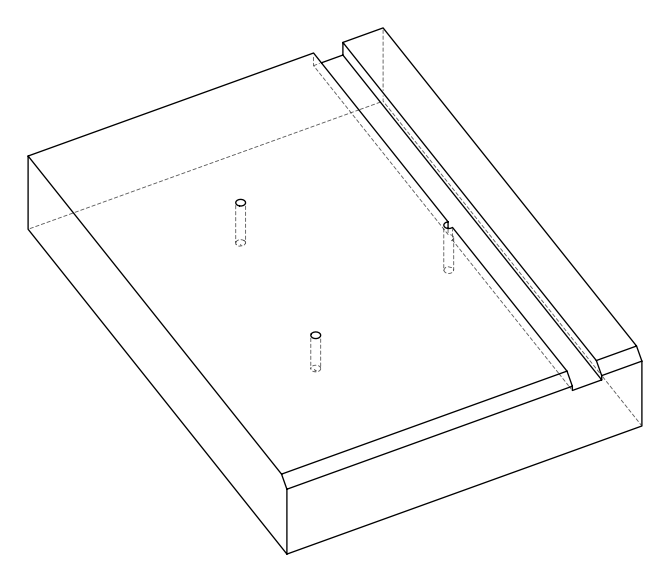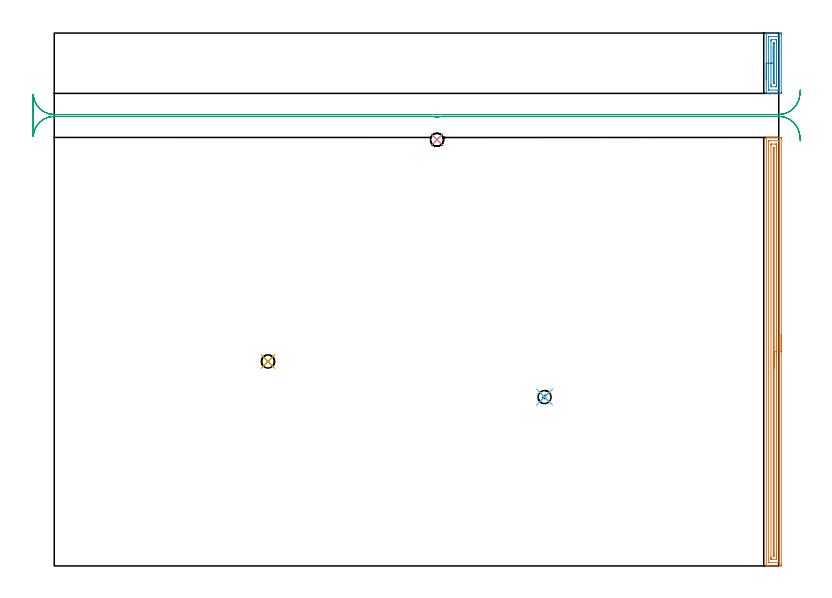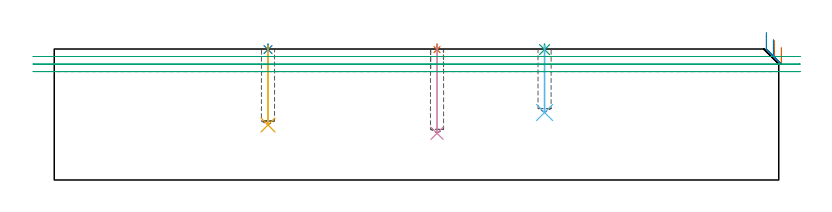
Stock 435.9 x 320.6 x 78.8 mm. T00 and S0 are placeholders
(PLAN: 9 operations, 3 tool changes, 16.3 min)
(1 SPOT_DRILL | STEP1POCKET | NXT0321_9005460120000 | 0.03 min | 0 mm3)
(2 SPOT_DRILL_1 | STEP1POCKET_1 | NXT0321_9005460120000 | 0.03 min | 0 mm3)
(3 SPOT_DRILL_2 | STEP1POCKET_2 | NXT0321_9005460120000 | 0.03 min | 0 mm3)
(4 DRILL_BLIND_HOLE_INTO_CENTER | STEP1POCKET | UGT0301_198 | 0.21 min | 2387 mm3)
(5 DRILL_BLIND_HOLE_INTO_CENTER_1 | STEP1POCKET_1 | UGT0301_198 | 0.19 min | 2142 mm3)
(6 DRILL_BLIND_HOLE_INTO_CENTER_2 | STEP1POCKET_2 | UGT0301_198 | 0.16 min | 1779 mm3)
(7 AREA_MILL | FG_CHAMFER_SURFACE | UGT0205_001 | 8.42 min | 10662 mm3)
(8 AREA_MILL_1 | FG_CHAMFER_SURFACE_1 | UGT0205_001 | 1.33 min | 1691 mm3)
(9 MILL_RECTANGULAR_SLOT | SLOT_RECTANGULAR | UGT0201_109 | Follow Part, ap 6.35, ae 75% | 5.91 min | 156482 mm3)
(TOOL NXT0321_9005460120000 | NC Spot Drill, 142deg, 12mm, Carbide, Uncoated | D12 PA142 FL30 Z2)
(TOOL UGT0301_198 | Twist Drill 7.9 mm | D7.9 PA118 FL73 Z2)
(TOOL UGT0205_001 | Chamfer Mill 20 x 3 x 45 deg. | D20 FL50 Z2)
(TOOL UGT0201_109 | End Mill 25.4 mm | D25.4 FL25 Z2)
(OP 1 SPOT_DRILL)
G17 G21 G94 G90
T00 M6
G54
G17 G0 G90 X230.3 Y256.4 S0 M3
G43 Z88.8 H0
G94 G81 G98 Z78.46 F250. R81.8
G80
M5
M2
(OP 2 SPOT_DRILL_1)
G17 G21 G94 G90
T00 M6
G54
G17 G0 G90 X128.6 Y123. S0 M3
G43 Z88.8 H0
G94 G81 G98 Z78.46 F250. R81.8
G80
M5
M2
(OP 3 SPOT_DRILL_2)
G17 G21 G94 G90
T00 M6
G54
G17 G0 G90 X295. Y101.6 S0 M3
G43 Z88.8 H0
G94 G81 G98 Z78.46 F250. R81.8
G80
M5
M2
(OP 4 DRILL_BLIND_HOLE_INTO_CENTER)
G17 G21 G94 G90
T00 M6
G54
G17 G0 G90 X230.3 Y256.4 S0 M3
G43 Z88.8 H0
G94 G81 G98 Z28.1 F250. R80.8
G80
M5
M2
(OP 5 DRILL_BLIND_HOLE_INTO_CENTER_1)
G17 G21 G94 G90
T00 M6
G54
G17 G0 G90 X128.6 Y123. S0 M3
G43 Z88.8 H0
G94 G81 G98 Z33.1 F250. R80.8
G80
M5
M2
(OP 6 DRILL_BLIND_HOLE_INTO_CENTER_2)
G17 G21 G94 G90
T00 M6
G54
G17 G0 G90 X295. Y101.6 S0 M3
G43 Z88.8 H0
G94 G81 G98 Z40.6 F250. R80.8
G80
M5
M2
(OP 7 AREA_MILL)
G17 G21 G94 G90
T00 M6
G54
G17 G0 G90 X437.4 Y138.9 S1061 M3
G43 Z88.8 H0
Z79.8
G94 G1 Y138.862 Z78.928 F250.
Y138.748 Z78.063
Y138.559 Z77.212
Y138.297 Z76.38
Y137.963 Z75.574
Y137.56 Z74.8
Y137.092 Z74.064
Y136.56 Z73.372
Y135.971 Z72.729
Y135.328 Z72.14
Y134.636 Z71.608
Y133.9 Z71.14
Y133.126 Z70.737
Y132.32 Z70.403
Y131.488 Z70.141
Y130.636 Z69.952
Y129.772 Z69.838
Y128.9 Z69.8
Y1.001
X437.399 Y0.626 Z69.801
X437.395 Y0.113 Z69.803
X437.392 Y0.009 Z69.806
X436.887 Y0. Z70.311
X431.571 Z75.623
X430.154 Z77.043
X429.799 Z77.396
X429.091 Z78.109
X428.811 Z78.389
X428.428 Z78.763
X428.403 Y0.009 Z78.788
X428.4 Y0.179 Z78.8
Y257.621
X428.403 Y257.791 Z78.788
X428.428 Y257.8 Z78.763
X428.811 Z78.389
X429.091 Z78.109
X429.799 Z77.396
X431.04 Z76.157
X432.457 Z74.738
X436.621 Z70.577
X436.887 Y257.797 Z70.311
X437.392 Y257.791 Z69.806
X437.395 Y257.687 Z69.803
X437.399 Y257.174 Z69.801
X437.4 Y256.656 Z69.8
Y128.9
X435.986 Z71.214
X435.985 Y2.194 Z71.215
X435.984 Y2.084 Z71.216
X435.982 Y2.03 Z71.218
X435.98 Y2.011 Z71.22
X435.934 Y2.009 Z71.266
X435.523 Y2.001 Z71.677
X430.209 Z76.991
X429.95 Y2.005 Z77.25
X429.832 Y2.01 Z77.368
X429.821 Y2.016 Z77.379
X429.818 Y2.036 Z77.382
X429.815 Y2.087 Z77.385
X429.814 Y2.191 Z77.386
Y2.399
X429.815 Y255.606 Z77.385
X429.816 Y255.716 Z77.384
X429.818 Y255.77 Z77.382
X429.82 Y255.789 Z77.38
X429.866 Y255.791 Z77.334
X430.277 Y255.799 Z76.923
X435.591 Z71.609
X435.851 Y255.795 Z71.349
X435.969 Y255.79 Z71.231
X435.979 Y255.784 Z71.221
X435.982 Y255.764 Z71.218
X435.985 Y255.713 Z71.215
X435.986 Y255.609 Z71.214
Y255.401
Y128.9
X434.572 Z72.628
X434.571 Y4.75 Z72.629
X434.569 Y4.201 Z72.631
X434.566 Y4.03 Z72.634
X434.565 Y4.015 Z72.635
X434.547 Y4.01 Z72.653
X434.495 Y4.004 Z72.705
X434.428 Y4.001 Z72.772
X431.77 Y4. Z75.43
X431.571 Y4.002 Z75.629
X431.372 Y4.006 Z75.828
X431.245 Y4.01 Z75.955
X431.235 Y4.087 Z75.965
X431.233 Y4.201 Z75.967
X431.23 Y4.546 Z75.97
X431.229 Y5.095 Z75.971
X431.228 Y5.441 Z75.972
X431.229 Y253.05 Z75.971
X431.231 Y253.599 Z75.969
X431.234 Y253.77 Z75.966
X431.235 Y253.785 Z75.965
X431.253 Y253.79 Z75.947
X431.305 Y253.796 Z75.895
X431.372 Y253.799 Z75.828
X434.03 Y253.8 Z73.17
X434.229 Y253.798 Z72.971
X434.428 Y253.794 Z72.772
X434.555 Y253.79 Z72.645
X434.565 Y253.713 Z72.635
X434.567 Y253.599 Z72.633
X434.57 Y253.254 Z72.63
X434.571 Y252.705 Z72.629
X434.572 Y252.359 Z72.628
Y128.9
X433.157 Z74.043
Y6.177
X433.156 Y6.09 Z74.044
X433.152 Y6.022 Z74.048
X433.15 Y6.01 Z74.05
X433.142 Y6.006 Z74.058
X433.116 Y6.003 Z74.084
X432.9 Y6.001 Z74.3
X432.684 Y6.003 Z74.516
X432.658 Y6.006 Z74.542
X432.65 Y6.01 Z74.55
X432.648 Y6.022 Z74.552
X432.644 Y6.09 Z74.556
X432.643 Y6.176 Z74.557
Y251.623
X432.644 Y251.71 Z74.556
X432.648 Y251.778 Z74.552
X432.65 Y251.79 Z74.55
X432.658 Y251.794 Z74.542
X432.684 Y251.797 Z74.516
X432.9 Y251.799 Z74.3
X433.116 Y251.797 Z74.084
X433.142 Y251.794 Z74.058
X433.15 Y251.79 Z74.05
X433.152 Y251.778 Z74.048
X433.156 Y251.71 Z74.044
X433.157 Y251.624 Z74.043
Y128.9
Y128.028 Z74.081
Y127.164 Z74.195
Y126.312 Z74.383
Y125.48 Z74.646
Y124.674 Z74.98
Y123.9 Z75.382
Y123.164 Z75.851
Y122.472 Z76.382
Y121.829 Z76.972
Y121.24 Z77.615
Y120.708 Z78.307
Y120.24 Z79.043
Y119.837 Z79.816
Y119.503 Z80.622
Y119.241 Z81.454
Y119.052 Z82.306
Y118.938 Z83.171
Y118.9 Z84.043
G0 Z88.8
M5
M2
(OP 8 AREA_MILL_1)
G17 G21 G94 G90
T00 M6
G54
G17 G0 G90 X428.4 Y292.45 S1061 M3
G43 Z88.8 H0
G94 G1 Y292.488 Z87.928 F250.
Y292.602 Z87.063
Y292.791 Z86.212
Y293.053 Z85.38
Y293.387 Z84.574
Y293.79 Z83.8
Y294.259 Z83.064
Y294.79 Z82.372
Y295.379 Z81.729
Y296.022 Z81.139
Y296.714 Z80.608
Y297.45 Z80.14
Y298.224 Z79.737
Y299.03 Z79.403
Y299.862 Z79.141
Y300.714 Z78.952
Y301.578 Z78.838
Y302.45 Z78.8
Y320.562
X428.405 Y320.59 Z78.793
X428.489 Y320.6 Z78.709
X432.534 Z74.665
X433.343 Z73.85
X436.887 Z70.309
X437.365 Y320.598 Z69.83
X437.391 Y320.593 Z69.805
X437.397 Y320.12 Z69.803
X437.4 Y319.608 Z69.8
Y285.151
X437.398 Y284.78 Z69.802
X437.391 Y284.307 Z69.805
X437.365 Y284.302 Z69.83
X436.887 Y284.3 Z70.309
X436.482 Z70.714
X433.343 Z73.85
X432.534 Z74.665
X432.457 Z74.742
X428.487 Y284.301 Z78.711
X428.405 Y284.31 Z78.793
X428.4 Y284.338 Z78.8
Y302.45
X429.814 Z77.386
Y318.353
X429.819 Y318.569 Z77.381
X429.82 Y318.588 Z77.38
X429.893 Y318.594 Z77.307
X430.025 Y318.598 Z77.175
X430.19 Y318.6 Z77.01
X430.438 Z76.762
X435.918 Y318.599 Z71.282
X435.945 Y318.596 Z71.255
X435.97 Y318.591 Z71.23
X435.979 Y318.561 Z71.221
X435.986 Y318.368 Z71.214
Y318.353
Y286.547
X435.981 Y286.331 Z71.219
X435.98 Y286.313 Z71.22
X435.907 Y286.307 Z71.293
X435.775 Y286.302 Z71.425
X435.61 Y286.3 Z71.59
X435.362 Z71.838
X429.882 Y286.301 Z77.318
X429.855 Y286.304 Z77.345
X429.831 Y286.309 Z77.369
X429.821 Y286.339 Z77.379
X429.814 Y286.532 Z77.386
Y286.547
Y302.45
X431.228 Z75.972
X431.229 Y315.702 Z75.971
X431.23 Y316.043 Z75.97
X431.236 Y316.586 Z75.964
X431.557 Y316.6 Z75.643
X431.571 Z75.629
X434.229 Y316.599 Z72.971
X434.565 Y316.586 Z72.635
X434.569 Y316.247 Z72.631
X434.571 Y315.702 Z72.629
X434.572 Y315.361 Z72.628
X434.571 Y289.198 Z72.629
X434.57 Y288.857 Z72.63
X434.565 Y288.314 Z72.635
X434.243 Y288.3 Z72.957
X434.229 Z72.971
X431.571 Y288.301 Z75.629
X431.236 Y288.314 Z75.964
X431.231 Y288.653 Z75.969
X431.229 Y289.198 Z75.971
X431.228 Y289.539 Z75.972
Y302.45
X432.643 Z74.557
Y313.935
X432.645 Y314.449 Z74.555
X432.647 Y314.542 Z74.553
X432.649 Y314.581 Z74.551
X432.684 Y314.592 Z74.516
X433.138 Y314.59 Z74.062
X433.151 Y314.581 Z74.049
X433.153 Y314.556 Z74.047
X433.156 Y314.494 Z74.044
X433.157 Y314.37 Z74.043
Y314.121
Y290.965
X433.155 Y290.451 Z74.045
X433.153 Y290.358 Z74.047
X433.151 Y290.319 Z74.049
X433.116 Y290.308 Z74.084
X432.662 Y290.31 Z74.538
X432.649 Y290.319 Z74.551
X432.647 Y290.344 Z74.553
X432.644 Y290.406 Z74.556
X432.643 Y290.53 Z74.557
Y290.779
Y302.45
Y303.322 Z74.595
Y304.186 Z74.709
Y305.038 Z74.898
Y305.87 Z75.16
Y306.676 Z75.494
Y307.45 Z75.897
Y308.186 Z76.366
Y308.878 Z76.897
Y309.521 Z77.486
Y310.11 Z78.129
Y310.642 Z78.822
Y311.11 Z79.557
Y311.513 Z80.331
Y311.847 Z81.137
Y312.109 Z81.969
Y312.298 Z82.821
Y312.412 Z83.686
Y312.45 Z84.557
G0 Z88.8
M5
M2
(OP 9 MILL_RECTANGULAR_SLOT)
G17 G21 G94 G90
T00 M6
G54
G17 G0 G90 X448.949 Y284.244 S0 M3
G43 Z88.8 H0
Z74.267
G94 G1 X448.247 Y281.327 F250.
G2 X435.9 Y271.6 R12.7 F500.
G1 X0.
G2 X-12.67 Y283.428 R12.7
G1 X-12.7
Y258.672
X-12.67
G2 X0. Y270.5 R12.7
G1 X226.606
G2 X230.3 Y269.951 R12.7
X233.994 Y270.5 R12.7
G1 X435.9
G2 X448.248 Y260.771 R12.7
G1 X448.949 Y257.854 F250.
G0 X448.776 Y286.42 Z69.733
G1 X448.57 Y283.428
G2 X435.9 Y271.6 R12.7 F500.
G1 X0.
G2 X-12.67 Y283.428 R12.7
G1 X-12.7
Y258.672
X-12.67
G2 X0. Y270.5 R12.7
G1 X226.606
G2 X230.3 Y269.951 R12.7
X233.994 Y270.5 R12.7
G1 X435.9
G2 X448.57 Y258.672 R12.7
G1 X448.776 Y255.68 F250.
G0 Y286.42 Z65.2
G1 X448.57 Y283.428
G2 X435.9 Y271.6 R12.7 F500.
G1 X0.
G2 X-12.67 Y283.428 R12.7
G1 X-12.7
Y258.672
X-12.67
G2 X0. Y270.5 R12.7
G1 X226.606
G2 X230.3 Y269.951 R12.7
X233.994 Y270.5 R12.7
G1 X435.9
G2 X448.57 Y258.672 R12.7
G1 X448.776 Y255.68 F250.
G0 Z88.8
M5
M2
